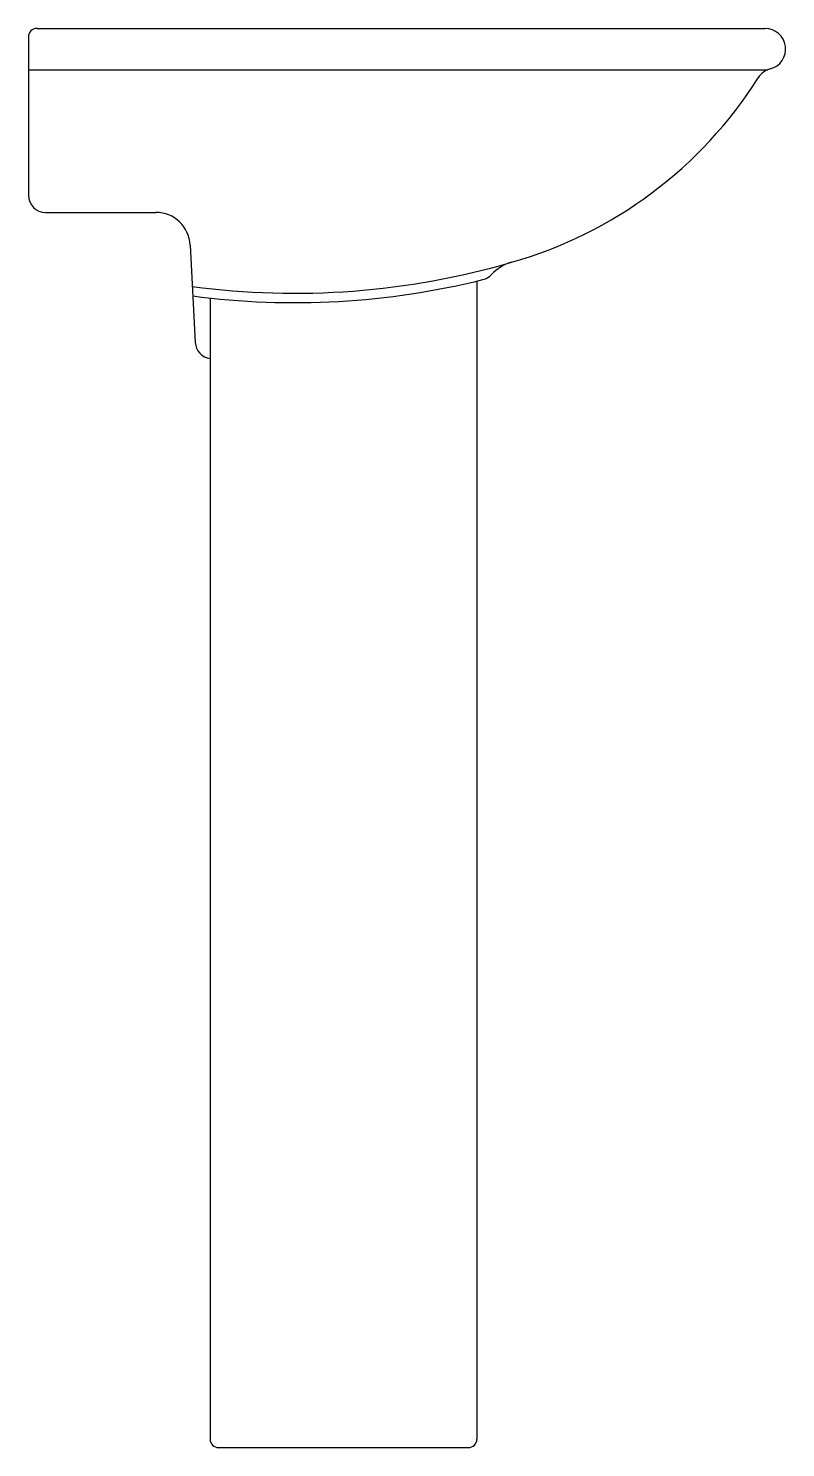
# Model space of a CAD drawing. Extents: x 846 to 1286, y 1492 to 2317.
import ezdxf

# ---------------------------------------------------------------- set-up
doc = ezdxf.new("R2010")
doc.units = 0
doc.header["$LTSCALE"] = 50
doc.layers.add('FINA', color=6, linetype='CONTINUOUS')
doc.layers.add('GROSSA', color=3, linetype='CONTINUOUS')

msp = doc.modelspace()

# ---------------------------------------------------------------- linework, layer by layer
at = {"layer": 'FINA', "color": 0}
msp.add_line((846.35, 2292.45), (1276.06, 2292.45), dxfattribs=at)
at = {"layer": 'GROSSA', "color": 0}
for p, q in [((846.35, 2311.51), (846.35, 2219.51)), ((851.35, 2316.51), (1274.35, 2316.51)), ((856.35, 2209.51), (920.37, 2209.51)), ((940.34, 2190.56), (943.31, 2133.99)), ((1106.95, 2169.59), (1106.95, 1496.51)), ((951.95, 2159.75), (951.95, 1496.51)), ((956.95, 1491.51), (1101.95, 1491.51))]:
    msp.add_line(p, q, dxfattribs=at)
for centre, radius, start, end in [((851.35, 2311.51), 5, 90, 180), ((1274.35, 2304.51), 12, 284.92138, 90), ((1058.91, 2421.06), 250, 285.81577, 327.76666), ((1280.53, 2281.32), 12, 104.92138, 147.76666), ((856.35, 2219.51), 10, 180, 270), ((920.37, 2189.51), 20, 3, 90), ((1001.03, 2612.52), 450, 262.41164, 286.26206), ((1133.82, 2156.55), 24.92, 105.78872, 137.44548), ((1001.03, 2612.52), 455.42, 262.53908, 283.90918), ((1108.1, 2180.16), 10, 283.90918, 317.44548), ((953.29, 2134.51), 10, 183, 262.27493), ((956.95, 1496.51), 5, 180, 270), ((1101.95, 1496.51), 5, 270, 0)]:
    msp.add_arc(centre, radius, start, end, dxfattribs=at)

doc.saveas('drawing.dxf')
